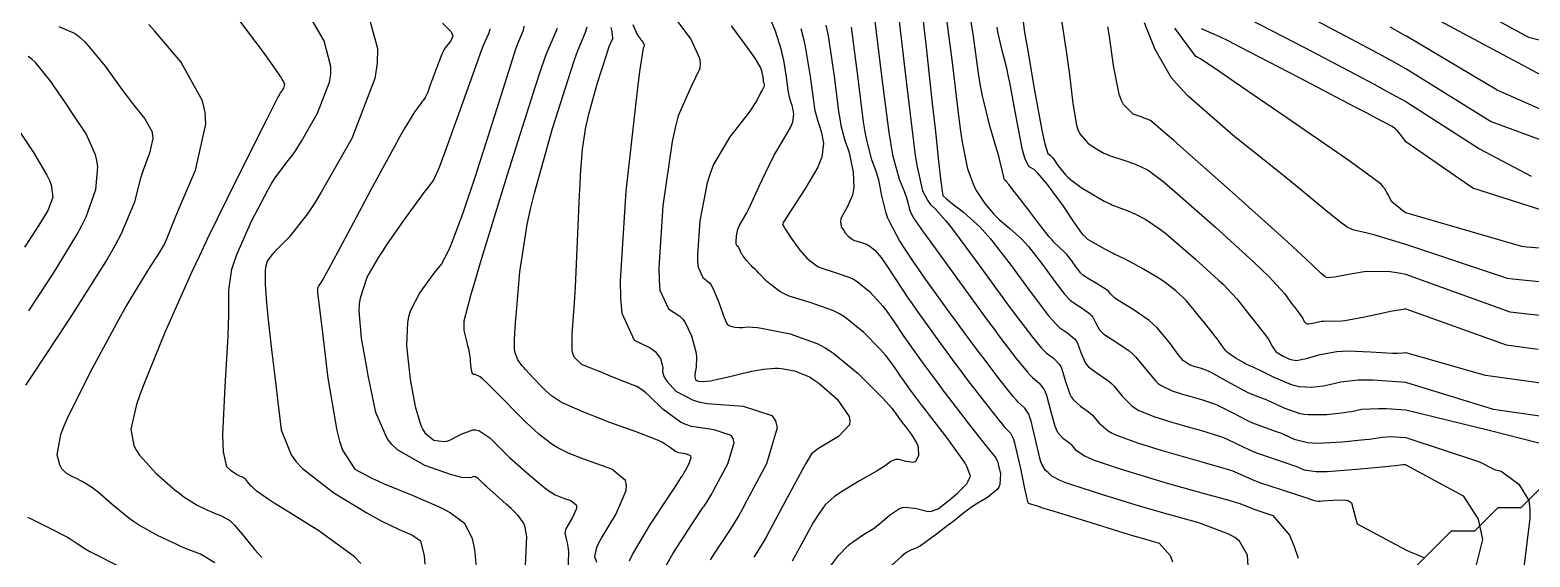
# Model space of a CAD drawing. Header units: metres. Extents: x 837117 to 838477, y 1189012 to 1191015.
# Drawn here: x 837940.9 to 838005.3, y 1189057.4 to 1189080 of the extents above; entities that cross this region are included whole.
import ezdxf

# ---------------------------------------------------------------- set-up
doc = ezdxf.new("R2010")
doc.units = ezdxf.units.M
doc.header["$LTSCALE"] = 0.3
doc.layers.add('COTAS 10', color=1, linetype='Continuous')
doc.layers.add('COTAS INT', color=252, linetype='Continuous')
doc.layers.add('DRENAJE', color=5, linetype='Continuous', lineweight=25)

msp = doc.modelspace()

# ---------------------------------------------------------------- linework, layer by layer
at = {"layer": 'COTAS 10'}
for points, elevation in [([(838000, 1189082.543), (838005.271, 1189079.661), (838009.726, 1189078.537)], 1760), ([(837955.283, 1189081.278), (837955.854, 1189079.178), (837955.835, 1189078.543), (837955.739, 1189077.884), (837954.755, 1189075.313), (837953.438, 1189073.006), (837953.132, 1189072.515), (837952.852, 1189072.087), (837952.055, 1189071.071), (837951.529, 1189070.549), (837951.419, 1189070.433), (837951.326, 1189070.328), (837951.122, 1189070.049), (837951.047, 1189069.773), (837951.035, 1189069.67), (837951.027, 1189069.556), (837951.03, 1189069.05), (837951.09, 1189068.268), (837951.118, 1189067.98), (837951.151, 1189067.662), (837951.308, 1189066.255), (837951.485, 1189064.75), (837951.531, 1189064.369), (837951.574, 1189064.003), (837951.718, 1189062.813), (837952.145, 1189061.737), (837952.367, 1189061.444), (837952.635, 1189061.152), (837953.976, 1189060.116), (837955.401, 1189059.251), (837955.721, 1189059.068), (837956.009, 1189058.908), (837956.779, 1189058.535), (837957.261, 1189058.33), (837957.367, 1189058.276), (837957.462, 1189058.223), (837957.704, 1189058.044), (837957.854, 1189057.4), (837957.89, 1189057.055)], 1700), ([(837975.297, 1189056.97), (837975.651, 1189057.414), (837976.053, 1189057.829), (837976.168, 1189057.93), (837976.286, 1189058.025), (837976.726, 1189058.317), (837977.173, 1189058.599), (837977.294, 1189058.687), (837977.413, 1189058.78), (837977.837, 1189059.153), (837978.269, 1189059.44), (837978.394, 1189059.479), (837978.521, 1189059.501), (837978.999, 1189059.432), (837979.442, 1189059.32), (837979.547, 1189059.314), (837979.644, 1189059.319), (837979.931, 1189059.427), (837980.201, 1189059.638), (837980.287, 1189059.708), (837980.378, 1189059.783), (837980.751, 1189060.096), (837981.084, 1189060.418), (837981.15, 1189060.499), (837981.205, 1189060.576), (837981.311, 1189060.825), (837981.175, 1189061.216), (837981.077, 1189061.382), (837980.954, 1189061.574), (837980.292, 1189062.477), (837979.549, 1189063.438), (837979.374, 1189063.667), (837979.212, 1189063.879), (837978.742, 1189064.511), (837978.395, 1189064.996), (837978.311, 1189065.116), (837978.232, 1189065.23), (837977.994, 1189065.591), (837977.677, 1189066.001), (837977.549, 1189066.147), (837977.403, 1189066.305), (837976.731, 1189066.992), (837975.9, 1189067.661), (837975.654, 1189067.808), (837975.402, 1189067.939), (837974.433, 1189068.273), (837973.53, 1189068.548), (837973.319, 1189068.642), (837973.126, 1189068.743), (837972.569, 1189069.171), (837972.207, 1189069.555), (837972.136, 1189069.629), (837972.078, 1189069.688), (837971.974, 1189069.784), (837971.922, 1189069.83), (837971.896, 1189069.858), (837971.864, 1189069.892), (837971.71, 1189070.069), (837971.551, 1189070.269), (837971.518, 1189070.318), (837971.488, 1189070.364), (837971.418, 1189070.507), (837971.374, 1189070.612), (837971.361, 1189070.634), (837971.347, 1189070.652), (837971.296, 1189070.694), (837971.26, 1189070.774), (837971.256, 1189070.817), (837971.254, 1189070.869), (837971.272, 1189071.131), (837971.329, 1189071.427), (837971.352, 1189071.5), (837971.379, 1189071.568), (837971.506, 1189071.783), (837971.709, 1189072.125), (837971.785, 1189072.274), (837971.869, 1189072.447), (837972.243, 1189073.269), (837972.664, 1189074.169), (837972.778, 1189074.391), (837972.89, 1189074.602), (837973.287, 1189075.266), (837973.592, 1189075.793), (837973.647, 1189075.917), (837973.689, 1189076.031), (837973.731, 1189076.365), (837973.684, 1189076.612), (837973.67, 1189076.671), (837973.655, 1189076.726), (837973.595, 1189076.893), (837973.528, 1189077.142), (837973.509, 1189077.249), (837973.489, 1189077.373), (837973.416, 1189077.957), (837973.296, 1189078.679), (837973.248, 1189078.89), (837973.193, 1189079.106), (837972.937, 1189079.925), (837972.593, 1189080.748)], 1720), ([(837978.199, 1189080.834), (837978.518, 1189078.023), (837978.86, 1189075.173), (837978.943, 1189074.591), (837979.021, 1189074.098), (837979.259, 1189073.065), (837979.467, 1189072.672), (837979.526, 1189072.582), (837979.585, 1189072.501), (837979.804, 1189072.279), (837980.239, 1189071.793), (837980.435, 1189071.546), (837980.663, 1189071.25), (837981.758, 1189069.775), (837982.892, 1189068.226), (837983.145, 1189067.883), (837983.371, 1189067.578), (837983.968, 1189066.789), (837984.365, 1189066.319), (837984.465, 1189066.216), (837984.56, 1189066.123), (837984.871, 1189065.887), (837985.125, 1189065.635), (837985.184, 1189065.534), (837985.239, 1189065.419), (837985.398, 1189064.89), (837985.575, 1189064.35), (837985.641, 1189064.229), (837985.714, 1189064.121), (837986.038, 1189063.83), (837986.384, 1189063.591), (837986.47, 1189063.516), (837986.553, 1189063.436), (837986.82, 1189063.114), (837987.221, 1189062.768), (837987.389, 1189062.674), (837987.581, 1189062.581), (837988.478, 1189062.249), (837989.545, 1189061.927), (837989.843, 1189061.839), (837990.144, 1189061.752), (837991.24, 1189061.446), (837992.182, 1189061.173), (837992.385, 1189061.108), (837992.562, 1189061.047), (837992.993, 1189060.865), (837993.407, 1189060.677), (837993.575, 1189060.613), (837993.765, 1189060.544), (837994.644, 1189060.25), (837995.486, 1189059.979), (837995.653, 1189059.924), (837995.793, 1189059.877), (837996.059, 1189059.78), (837996.235, 1189059.758), (837996.318, 1189059.759), (837996.415, 1189059.762), (837996.886, 1189059.798), (837997.351, 1189059.812), (837997.443, 1189059.802), (837997.521, 1189059.787), (837997.67, 1189059.679), (837997.786, 1189059.255), (837997.842, 1189059.04), (837997.909, 1189058.783), (838000, 1189057.663), (838000.182, 1189057.585), (838000.335, 1189057.52), (838000.468, 1189057.464), (838000.778, 1189057.335)], 1730), ([(837983.53, 1189080.658), (837983.637, 1189079.875), (837983.69, 1189079.543), (837983.753, 1189079.162), (837984.063, 1189077.369), (837984.38, 1189075.666), (837984.446, 1189075.341), (837984.504, 1189075.081), (837984.637, 1189074.669), (837984.75, 1189074.591), (837984.795, 1189074.541), (837984.845, 1189074.478), (837985.077, 1189074.146), (837985.393, 1189073.753), (837985.497, 1189073.65), (837985.607, 1189073.551), (837986.067, 1189073.218), (837986.526, 1189072.937), (837986.636, 1189072.871), (837986.74, 1189072.81), (837987.053, 1189072.63), (837987.33, 1189072.492), (837987.409, 1189072.457), (837987.491, 1189072.424), (837987.796, 1189072.314), (837988.147, 1189072.179), (837988.257, 1189072.13), (837988.372, 1189072.075), (837988.837, 1189071.832), (837989.469, 1189071.404), (837989.691, 1189071.233), (837989.934, 1189071.038), (837990.977, 1189070.141), (837991.965, 1189069.241), (837992.171, 1189069.044), (837992.349, 1189068.87), (837992.752, 1189068.429), (837993.013, 1189068.085), (837993.101, 1189067.973), (837993.198, 1189067.852), (837993.605, 1189067.353), (837993.982, 1189066.874), (837994.059, 1189066.766), (837994.125, 1189066.67), (837994.262, 1189066.41), (837994.371, 1189066.227), (837994.419, 1189066.179), (837994.474, 1189066.132), (837994.735, 1189065.971), (837995.013, 1189065.85), (837995.079, 1189065.828), (837995.14, 1189065.811), (837995.321, 1189065.792), (837995.566, 1189065.84), (837995.667, 1189065.865), (837995.784, 1189065.894), (837996.326, 1189066.045), (837997.045, 1189066.174), (837997.273, 1189066.191), (837997.513, 1189066.199), (837998.486, 1189066.16), (837999.433, 1189066.108), (837999.658, 1189066.108), (837999.866, 1189066.114), (838000, 1189066.13), (838003.344, 1189065.17), (838003.423, 1189065.152), (838006.007, 1189064.795)], 1740), ([(837966.67, 1189057.187), (837966.806, 1189057.464), (837967.582, 1189058.759), (837968.389, 1189059.995), (837968.674, 1189060.431), (837968.895, 1189060.768), (837968.927, 1189060.816), (837968.936, 1189060.83), (837968.946, 1189060.843), (837968.98, 1189060.892), (837969.041, 1189060.995), (837969.067, 1189061.042), (837969.097, 1189061.098), (837969.24, 1189061.367), (837969.317, 1189061.627), (837969.306, 1189061.677), (837969.281, 1189061.718), (837969.073, 1189061.784), (837968.792, 1189061.826), (837968.722, 1189061.851), (837968.654, 1189061.882), (837968.436, 1189062.043), (837968.09, 1189062.269), (837967.942, 1189062.34), (837967.771, 1189062.416), (837966.964, 1189062.722), (837966.033, 1189063.055), (837965.783, 1189063.148), (837965.537, 1189063.241), (837964.676, 1189063.58), (837963.959, 1189063.893), (837963.803, 1189063.969), (837963.665, 1189064.042), (837963.32, 1189064.266), (837963.065, 1189064.503), (837962.983, 1189064.583), (837962.897, 1189064.669), (837962.546, 1189065.03), (837962.212, 1189065.395), (837962.137, 1189065.483), (837962.069, 1189065.565), (837961.883, 1189065.816), (837961.777, 1189066.08), (837961.758, 1189066.171), (837961.744, 1189066.27), (837961.732, 1189066.691), (837961.78, 1189067.423), (837961.803, 1189067.718), (837961.831, 1189068.052), (837961.969, 1189069.591), (837962.286, 1189071.628), (837962.426, 1189072.277), (837962.589, 1189072.962), (837963.37, 1189075.74), (837964.15, 1189078.202), (837964.313, 1189078.688), (837964.454, 1189079.088), (837964.77, 1189079.828), (837964.859, 1189080.099)], 1710), ([(838006.559, 1189072.012), (838002.878, 1189073.177), (838000, 1189075.175), (837999.973, 1189075.212), (837999.884, 1189075.331), (837999.808, 1189075.431), (837999.644, 1189075.638), (837999.561, 1189075.719), (837999.536, 1189075.74), (837999.511, 1189075.76), (837999.411, 1189075.825), (837998.729, 1189076.187), (837998.336, 1189076.394), (837997.855, 1189076.647), (837995.383, 1189077.945), (837992.891, 1189079.237), (837992.399, 1189079.486), (837991.991, 1189079.688), (837991.233, 1189080.024)], 1750), ([(837940.881, 1189067.923), (837941.949, 1189069.538), (837942.953, 1189071.177), (837943.164, 1189071.577), (837943.347, 1189071.954), (837943.766, 1189073.119), (837943.843, 1189074.102), (837943.809, 1189074.363), (837943.752, 1189074.62), (837943.346, 1189075.51), (837942.766, 1189076.387), (837942.599, 1189076.635), (837942.428, 1189076.885), (837941.788, 1189077.811), (837941.171, 1189078.57), (837941.015, 1189078.716), (837940.866, 1189078.833)], 1690)]:
    msp.add_lwpolyline(points, dxfattribs=dict(at, elevation=elevation))
at = {"layer": 'COTAS INT'}
for points, elevation in [([(837979.154, 1189081.462), (837979.411, 1189079.232), (837979.674, 1189076.809), (837979.789, 1189075.748), (837979.943, 1189074.336), (837980.044, 1189073.451), (837980.066, 1189073.277), (837980.085, 1189073.133), (837980.131, 1189072.871), (837980.282, 1189072.724), (837980.368, 1189072.654), (837980.473, 1189072.57), (837981.009, 1189072.16), (837981.725, 1189071.507), (837981.942, 1189071.271), (837982.169, 1189071.011), (837983.058, 1189069.871), (837983.879, 1189068.75), (837984.062, 1189068.502), (837984.226, 1189068.281), (837984.657, 1189067.71), (837984.971, 1189067.355), (837985.061, 1189067.27), (837985.151, 1189067.192), (837985.488, 1189066.957), (837985.782, 1189066.712), (837985.846, 1189066.627), (837985.903, 1189066.534), (837986.045, 1189066.137), (837986.216, 1189065.724), (837986.291, 1189065.621), (837986.378, 1189065.523), (837986.792, 1189065.211), (837987.251, 1189064.895), (837987.366, 1189064.795), (837987.476, 1189064.689), (837987.83, 1189064.261), (837988.238, 1189063.842), (837988.382, 1189063.741), (837988.54, 1189063.647), (837989.222, 1189063.364), (837989.999, 1189063.13), (837990.217, 1189063.066), (837990.436, 1189063.003), (837991.235, 1189062.779), (837991.962, 1189062.557), (837992.136, 1189062.495), (837992.297, 1189062.432), (837992.78, 1189062.201), (837993.259, 1189061.964), (837993.419, 1189061.897), (837993.589, 1189061.83), (837994.302, 1189061.582), (837994.985, 1189061.355), (837995.137, 1189061.301), (837995.273, 1189061.251), (837995.632, 1189061.099), (837996.134, 1189061.026), (837996.361, 1189061.025), (837996.627, 1189061.031), (837997.901, 1189061.124), (837999.131, 1189061.242), (837999.368, 1189061.266), (837999.56, 1189061.285), (837999.878, 1189061.319), (837999.932, 1189061.322), (837999.957, 1189061.321), (837999.987, 1189061.319), (838000, 1189061.318), (838002.469, 1189059.976), (838003.111, 1189058.983), (838003.286, 1189058.107), (838003.009, 1189056.965)], 1732), ([(838006.322, 1189062.079), (838003.578, 1189062.78), (838000, 1189063.655), (837999.571, 1189063.687), (837999.17, 1189063.707), (837998.828, 1189063.718), (837998.102, 1189063.682), (837997.672, 1189063.59), (837997.518, 1189063.565), (837997.348, 1189063.541), (837996.611, 1189063.458), (837995.821, 1189063.452), (837995.618, 1189063.477), (837995.423, 1189063.513), (837994.777, 1189063.738), (837994.234, 1189063.998), (837994.104, 1189064.056), (837993.982, 1189064.108), (837993.618, 1189064.245), (837993.237, 1189064.401), (837993.106, 1189064.465), (837992.964, 1189064.537), (837992.356, 1189064.873), (837991.768, 1189065.2), (837991.638, 1189065.267), (837991.523, 1189065.324), (837991.224, 1189065.447), (837991.02, 1189065.504), (837990.964, 1189065.52), (837990.909, 1189065.536), (837990.71, 1189065.596), (837990.459, 1189065.78), (837990.37, 1189065.875), (837990.272, 1189065.989), (837989.85, 1189066.557), (837989.322, 1189067.195), (837989.158, 1189067.352), (837988.986, 1189067.502), (837988.302, 1189067.973), (837987.708, 1189068.328), (837987.592, 1189068.404), (837987.499, 1189068.471), (837987.338, 1189068.633), (837987.231, 1189068.764), (837987.17, 1189068.812), (837987.097, 1189068.865), (837986.72, 1189069.097), (837986.333, 1189069.328), (837986.253, 1189069.38), (837986.185, 1189069.427), (837986.036, 1189069.553), (837985.934, 1189069.688), (837985.896, 1189069.74), (837985.853, 1189069.798), (837985.66, 1189070.061), (837985.445, 1189070.334), (837985.389, 1189070.397), (837985.333, 1189070.456), (837985.143, 1189070.626), (837984.892, 1189070.872), (837984.799, 1189070.978), (837984.695, 1189071.101), (837984.235, 1189071.683), (837983.753, 1189072.312), (837983.636, 1189072.464), (837983.527, 1189072.607), (837983.191, 1189073.044), (837982.953, 1189073.346), (837982.906, 1189073.403), (837982.866, 1189073.449), (837982.789, 1189073.522), (837982.759, 1189073.578), (837982.749, 1189073.614), (837982.738, 1189073.659), (837982.691, 1189073.894), (837982.578, 1189074.365), (837982.525, 1189074.558), (837982.462, 1189074.779), (837982.159, 1189075.804), (837981.825, 1189077.147), (837981.743, 1189077.569), (837981.666, 1189078.012), (837981.427, 1189079.791), (837981.152, 1189081.457)], 1736), ([(837949.47, 1189080.973), (837950.579, 1189079.506), (837950.812, 1189079.195), (837951.012, 1189078.925), (837951.467, 1189078.29), (837951.673, 1189077.98), (837951.716, 1189077.914), (837951.753, 1189077.857), (837951.836, 1189077.721), (837951.86, 1189077.636), (837951.859, 1189077.61), (837951.855, 1189077.583), (837951.815, 1189077.478), (837951.761, 1189077.384), (837951.749, 1189077.364), (837951.737, 1189077.346), (837951.705, 1189077.305), (837951.67, 1189077.257), (837951.657, 1189077.235), (837951.642, 1189077.209), (837951.579, 1189077.087), (837951.263, 1189076.461), (837951.091, 1189076.118), (837949.814, 1189073.584), (837948.546, 1189070.993), (837948.208, 1189070.278), (837947.877, 1189069.564), (837946.731, 1189066.993), (837945.833, 1189064.797), (837945.658, 1189064.319), (837945.515, 1189063.898), (837945.262, 1189062.847), (837945.402, 1189062.139), (837945.506, 1189061.933), (837945.638, 1189061.724), (837946.351, 1189060.934), (837947.167, 1189060.23), (837947.364, 1189060.075), (837947.548, 1189059.938), (837948.11, 1189059.586), (837948.562, 1189059.371), (837948.678, 1189059.319), (837948.79, 1189059.271), (837949.157, 1189059.126), (837949.511, 1189058.918), (837949.614, 1189058.829), (837949.72, 1189058.727), (837950.117, 1189058.247), (837950.587, 1189057.67), (837950.738, 1189057.506), (837950.897, 1189057.341)], 1696), ([(837955.138, 1189057.076), (837954.864, 1189057.357), (837953.339, 1189058.475), (837951.744, 1189059.47), (837951.425, 1189059.673), (837951.159, 1189059.844), (837950.641, 1189060.2), (837950.483, 1189060.348), (837950.444, 1189060.388), (837950.407, 1189060.427), (837950.294, 1189060.567), (837950.197, 1189060.684), (837950.172, 1189060.709), (837950.147, 1189060.73), (837950.061, 1189060.781), (837949.972, 1189060.816), (837949.945, 1189060.827), (837949.917, 1189060.84), (837949.807, 1189060.892), (837949.671, 1189060.977), (837949.626, 1189061.011), (837949.578, 1189061.048), (837949.381, 1189061.219), (837949.238, 1189061.869), (837949.225, 1189062.21), (837949.223, 1189062.619), (837949.313, 1189064.677), (837949.438, 1189066.837), (837949.459, 1189067.312), (837949.473, 1189067.733), (837949.477, 1189068.808), (837949.603, 1189069.703), (837949.696, 1189070.01), (837949.814, 1189070.343), (837950.446, 1189071.762), (837951.15, 1189073.1), (837951.312, 1189073.382), (837951.461, 1189073.626), (837951.88, 1189074.188), (837952.295, 1189074.717), (837952.44, 1189074.939), (837952.599, 1189075.195), (837953.285, 1189076.396), (837953.797, 1189077.734), (837953.847, 1189078.076), (837953.857, 1189078.407), (837953.56, 1189079.5), (837952.919, 1189080.602)], 1698), ([(837980.186, 1189081.157), (837980.508, 1189078.693), (837980.808, 1189076.165), (837980.884, 1189075.623), (837980.956, 1189075.15), (837981.187, 1189074.011), (837981.428, 1189073.362), (837981.505, 1189073.197), (837981.587, 1189073.038), (837981.922, 1189072.519), (837982.309, 1189072.064), (837982.425, 1189071.947), (837982.543, 1189071.832), (837983.001, 1189071.449), (837983.501, 1189071.003), (837983.647, 1189070.848), (837983.796, 1189070.681), (837984.359, 1189069.966), (837984.866, 1189069.274), (837984.979, 1189069.121), (837985.08, 1189068.985), (837985.347, 1189068.632), (837985.578, 1189068.391), (837985.657, 1189068.325), (837985.742, 1189068.26), (837986.104, 1189068.027), (837986.439, 1189067.789), (837986.508, 1189067.72), (837986.567, 1189067.649), (837986.692, 1189067.385), (837986.857, 1189067.097), (837986.942, 1189067.012), (837987.043, 1189066.925), (837987.547, 1189066.592), (837988.119, 1189066.198), (837988.262, 1189066.073), (837988.399, 1189065.942), (837988.84, 1189065.409), (837989.255, 1189064.915), (837989.376, 1189064.808), (837989.499, 1189064.714), (837989.966, 1189064.48), (837990.454, 1189064.333), (837990.728, 1189064.253), (837991.229, 1189064.113), (837991.742, 1189063.941), (837991.887, 1189063.881), (837992.033, 1189063.816), (837992.568, 1189063.537), (837993.112, 1189063.251), (837993.262, 1189063.181), (837993.413, 1189063.116), (837993.96, 1189062.914), (837994.483, 1189062.732), (837994.62, 1189062.679), (837994.753, 1189062.624), (837995.204, 1189062.419), (837995.779, 1189062.269), (837995.99, 1189062.251), (837996.224, 1189062.242), (837997.256, 1189062.291), (837998.24, 1189062.392), (837998.443, 1189062.415), (837998.616, 1189062.437), (837998.99, 1189062.5), (837999.38, 1189062.52), (837999.563, 1189062.514), (837999.779, 1189062.503), (838000, 1189062.486), (838003.17, 1189061.437), (838003.803, 1189061.116), (838004.098, 1189061.046), (838004.845, 1189060.486), (838005.28, 1189059.778), (838005.321, 1189059.425), (838005.327, 1189059.004), (838005.061, 1189056.917)], 1734), ([(837985.185, 1189080.58), (837985.449, 1189078.872), (837985.508, 1189078.452), (837985.561, 1189078.056), (837985.699, 1189076.817), (837985.861, 1189075.892), (837985.927, 1189075.693), (837986.004, 1189075.519), (837986.36, 1189075.097), (837986.718, 1189074.877), (837986.796, 1189074.83), (837986.864, 1189074.788), (837987.034, 1189074.689), (837987.226, 1189074.608), (837987.309, 1189074.577), (837987.404, 1189074.544), (837987.856, 1189074.394), (837988.347, 1189074.223), (837988.468, 1189074.176), (837988.581, 1189074.128), (837988.936, 1189073.956), (837989.57, 1189073.477), (837989.859, 1189073.235), (837990.198, 1189072.946), (837991.832, 1189071.511), (837993.476, 1189070.013), (837993.82, 1189069.685), (837994.116, 1189069.395), (837994.786, 1189068.661), (837995.098, 1189068.236), (837995.169, 1189068.142), (837995.234, 1189068.057), (837995.411, 1189067.831), (837995.526, 1189067.677), (837995.551, 1189067.636), (837995.574, 1189067.596), (837995.633, 1189067.462), (837995.725, 1189067.375), (837995.768, 1189067.366), (837995.819, 1189067.363), (837996.067, 1189067.407), (837996.367, 1189067.471), (837996.451, 1189067.48), (837996.535, 1189067.487), (837996.842, 1189067.482), (837997.243, 1189067.494), (837997.386, 1189067.511), (837997.544, 1189067.534), (837998.23, 1189067.667), (837998.967, 1189067.824), (837999.158, 1189067.863), (837999.342, 1189067.899), (837999.957, 1189068.012), (838000, 1189068.011), (838004.302, 1189066.458), (838005.676, 1189066.279)], 1742), ([(838006.264, 1189077.792), (838000, 1189081.129)], 1758), ([(837942.179, 1189080.115), (837942.881, 1189079.815), (837943.092, 1189079.648), (837943.311, 1189079.446), (837944.163, 1189078.416), (837944.972, 1189077.3), (837945.164, 1189077.044), (837945.342, 1189076.811), (837945.87, 1189076.159), (837946.166, 1189075.627), (837946.198, 1189075.469), (837946.208, 1189075.307), (837946.067, 1189074.681), (837945.795, 1189073.961), (837945.724, 1189073.739), (837945.654, 1189073.507), (837945.418, 1189072.587), (837944.856, 1189071.224), (837944.582, 1189070.712), (837944.256, 1189070.142), (837942.649, 1189067.6), (837941.056, 1189065.202), (837940.739, 1189064.724)], 1692), ([(837948.876, 1189057.105), (837948.254, 1189057.472), (837947.607, 1189057.726), (837947.412, 1189057.811), (837947.208, 1189057.901), (837946.413, 1189058.28), (837945.601, 1189058.738), (837945.388, 1189058.879), (837945.179, 1189059.026), (837944.468, 1189059.605), (837943.857, 1189060.134), (837943.712, 1189060.248), (837943.577, 1189060.349), (837943.18, 1189060.598), (837942.875, 1189060.75), (837942.799, 1189060.789), (837942.726, 1189060.826), (837942.496, 1189060.952), (837942.309, 1189061.145), (837942.264, 1189061.224), (837942.223, 1189061.315), (837942.098, 1189061.738), (837942.264, 1189062.608), (837942.406, 1189062.981), (837942.59, 1189063.41), (837943.6, 1189065.437), (837944.75, 1189067.546), (837945.022, 1189068.027), (837945.274, 1189068.464), (837946.014, 1189069.669), (837946.511, 1189070.441), (837946.61, 1189070.604), (837946.691, 1189070.746), (837946.845, 1189071.075), (837947.054, 1189071.63), (837947.17, 1189071.914), (837947.312, 1189072.254), (837948.038, 1189073.952), (837948.485, 1189075.923), (837948.451, 1189076.435), (837948.35, 1189076.933), (837947.417, 1189078.61), (837946.276, 1189079.929), (837946.043, 1189080.202)], 1694), ([(837958.652, 1189080.266), (837959.015, 1189079.884), (837959.064, 1189079.797), (837959.092, 1189079.719), (837959.008, 1189079.505), (837958.767, 1189079.21), (837958.696, 1189079.081), (837958.622, 1189078.932), (837958.339, 1189078.22), (837958.092, 1189077.529), (837958.041, 1189077.392), (837957.997, 1189077.28), (837957.904, 1189077.071), (837957.809, 1189076.948), (837957.765, 1189076.889), (837957.714, 1189076.819), (837957.464, 1189076.476), (837956.991, 1189075.707), (837956.799, 1189075.369), (837956.581, 1189074.977), (837955.571, 1189073.106), (837954.571, 1189071.226), (837954.359, 1189070.828), (837954.174, 1189070.482), (837953.741, 1189069.676), (837953.526, 1189069.293), (837953.479, 1189069.215), (837953.438, 1189069.149), (837953.338, 1189069.009), (837953.29, 1189068.924), (837953.283, 1189068.892), (837953.279, 1189068.856), (837953.284, 1189068.694), (837953.365, 1189068.018), (837953.409, 1189067.658), (837953.462, 1189067.222), (837953.73, 1189065.023), (837954.106, 1189062.79), (837954.228, 1189062.333), (837954.357, 1189061.945), (837954.885, 1189061.128), (837955.612, 1189060.737), (837955.867, 1189060.618), (837956.145, 1189060.494), (837957.341, 1189060.008), (837958.502, 1189059.512), (837958.758, 1189059.382), (837958.985, 1189059.256), (837959.57, 1189058.825), (837959.901, 1189058.2), (837959.968, 1189057.95), (837960.025, 1189057.667), (837960.143, 1189056.37)], 1702), ([(837962.213, 1189057.006), (837962.262, 1189058.22), (837962.197, 1189058.626), (837962.162, 1189058.727), (837962.118, 1189058.824), (837961.897, 1189059.133), (837961.587, 1189059.437), (837961.488, 1189059.53), (837961.383, 1189059.627), (837960.954, 1189060.01), (837960.552, 1189060.365), (837960.465, 1189060.444), (837960.387, 1189060.516), (837960.192, 1189060.705), (837960.06, 1189060.794), (837960.023, 1189060.803), (837959.985, 1189060.804), (837959.844, 1189060.749), (837959.456, 1189060.77), (837959.263, 1189060.819), (837959.032, 1189060.887), (837957.888, 1189061.289), (837956.721, 1189061.955), (837956.476, 1189062.19), (837956.264, 1189062.446), (837955.78, 1189063.551), (837955.526, 1189064.801), (837955.458, 1189065.147), (837955.392, 1189065.494), (837955.165, 1189066.751), (837955.07, 1189067.917), (837955.088, 1189068.207), (837955.125, 1189068.482), (837955.417, 1189069.358), (837955.916, 1189070.215), (837956.083, 1189070.478), (837956.263, 1189070.752), (837957.021, 1189071.838), (837957.721, 1189072.798), (837957.865, 1189072.995), (837957.988, 1189073.16), (837958.253, 1189073.506), (837958.515, 1189074.09), (837958.637, 1189074.405), (837958.78, 1189074.787), (837959.473, 1189076.723), (837960.157, 1189078.642), (837960.294, 1189079.012), (837960.409, 1189079.314), (837960.635, 1189079.823), (837960.685, 1189079.952), (837960.688, 1189080.013)], 1704), ([(837962.137, 1189080.136), (837962.104, 1189079.949), (837961.874, 1189079.4), (837961.77, 1189079.099), (837961.648, 1189078.733), (837961.06, 1189076.875), (837960.395, 1189074.756), (837960.225, 1189074.227), (837960.06, 1189073.722), (837959.513, 1189072.107), (837959.063, 1189070.891), (837958.96, 1189070.638), (837958.865, 1189070.421), (837958.601, 1189069.941), (837958.334, 1189069.603), (837958.238, 1189069.476), (837958.132, 1189069.335), (837957.668, 1189068.703), (837957.261, 1189067.91), (837957.19, 1189067.668), (837957.138, 1189067.415), (837957.103, 1189066.418), (837957.211, 1189065.373), (837957.249, 1189065.089), (837957.291, 1189064.809), (837957.473, 1189063.817), (837957.721, 1189063.002), (837957.804, 1189062.833), (837957.894, 1189062.689), (837958.273, 1189062.37), (837958.71, 1189062.312), (837958.836, 1189062.331), (837958.965, 1189062.366), (837959.453, 1189062.621), (837959.946, 1189062.814), (837960.079, 1189062.81), (837960.21, 1189062.78), (837960.672, 1189062.467), (837961.187, 1189061.952), (837961.353, 1189061.795), (837961.527, 1189061.632), (837962.24, 1189060.993), (837962.902, 1189060.432), (837963.045, 1189060.319), (837963.17, 1189060.223), (837963.477, 1189060.027), (837963.699, 1189059.941), (837963.771, 1189059.914), (837963.847, 1189059.886), (837964.161, 1189059.775), (837964.381, 1189059.591), (837964.397, 1189059.517), (837964.395, 1189059.433), (837964.226, 1189059.049), (837963.996, 1189058.672), (837963.955, 1189058.593), (837963.923, 1189058.525), (837963.891, 1189058.373), (837963.922, 1189058.279), (837963.931, 1189058.248), (837963.94, 1189058.215), (837963.973, 1189058.079), (837964.006, 1189057.911), (837964.015, 1189057.858), (837964.024, 1189057.802), (837964.057, 1189057.578), (837964.026, 1189056.559)], 1706), ([(837965.27, 1189057.118), (837965.186, 1189057.369), (837965.273, 1189057.778), (837965.358, 1189057.959), (837965.468, 1189058.17), (837966.085, 1189059.181), (837966.537, 1189060.212), (837966.544, 1189060.436), (837966.499, 1189060.634), (837965.912, 1189061.127), (837965.069, 1189061.426), (837964.864, 1189061.501), (837964.671, 1189061.572), (837964.077, 1189061.804), (837963.565, 1189062.058), (837963.424, 1189062.144), (837963.283, 1189062.237), (837962.78, 1189062.63), (837962.226, 1189063.141), (837962.054, 1189063.309), (837961.873, 1189063.488), (837961.152, 1189064.23), (837960.511, 1189064.873), (837960.38, 1189064.99), (837960.27, 1189065.08), (837960.042, 1189065.186), (837959.96, 1189065.189), (837959.942, 1189065.215), (837959.925, 1189065.252), (837959.883, 1189065.476), (837959.855, 1189065.741), (837959.848, 1189065.803), (837959.842, 1189065.861), (837959.821, 1189066.032), (837959.787, 1189066.216), (837959.772, 1189066.282), (837959.754, 1189066.354), (837959.671, 1189066.671), (837959.595, 1189067.017), (837959.583, 1189067.107), (837959.575, 1189067.195), (837959.577, 1189067.493), (837959.877, 1189068.628), (837960.058, 1189069.243), (837960.28, 1189069.99), (837961.434, 1189073.772), (837962.632, 1189077.554), (837962.883, 1189078.3), (837963.099, 1189078.916), (837963.585, 1189080.052)], 1708), ([(837967.948, 1189056.457), (837968.547, 1189057.525), (837969.205, 1189058.53), (837969.339, 1189058.736), (837969.454, 1189058.911), (837969.697, 1189059.282), (837969.809, 1189059.449), (837969.841, 1189059.495), (837969.873, 1189059.542), (837969.991, 1189059.711), (837970.202, 1189060.067), (837970.293, 1189060.232), (837970.398, 1189060.425), (837970.894, 1189061.359), (837971.162, 1189062.262), (837971.123, 1189062.436), (837971.036, 1189062.576), (837970.314, 1189062.806), (837969.342, 1189062.952), (837969.097, 1189063.039), (837968.863, 1189063.147), (837968.106, 1189063.706), (837967.518, 1189064.275), (837967.389, 1189064.39), (837967.276, 1189064.485), (837966.993, 1189064.672), (837966.723, 1189064.773), (837966.618, 1189064.814), (837966.5, 1189064.861), (837965.964, 1189065.077), (837965.381, 1189065.313), (837965.234, 1189065.372), (837965.092, 1189065.429), (837964.63, 1189065.613), (837964.308, 1189065.917), (837964.255, 1189066.049), (837964.217, 1189066.202), (837964.209, 1189066.93), (837964.301, 1189068.066), (837964.326, 1189068.477), (837964.352, 1189068.93), (837964.442, 1189070.912), (837964.53, 1189072.888), (837964.553, 1189073.337), (837964.576, 1189073.744), (837964.656, 1189074.856), (837964.803, 1189075.801), (837964.868, 1189076.102), (837964.944, 1189076.419), (837965.305, 1189077.708), (837965.667, 1189078.85), (837965.743, 1189079.075), (837965.808, 1189079.261), (837965.955, 1189079.604), (837965.929, 1189079.911), (837965.884, 1189080.074)], 1712), ([(837966.821, 1189080.203), (837966.987, 1189079.808), (837967.044, 1189079.714), (837967.058, 1189079.693), (837967.071, 1189079.672), (837967.113, 1189079.615), (837967.158, 1189079.559), (837967.173, 1189079.54), (837967.189, 1189079.519), (837967.256, 1189079.431), (837967.302, 1189079.333), (837967.304, 1189079.307), (837967.302, 1189079.28), (837967.259, 1189079.188), (837967.102, 1189078.193), (837967.028, 1189077.598), (837966.942, 1189076.864), (837966.521, 1189073.061), (837966.268, 1189069.214), (837966.287, 1189068.454), (837966.345, 1189067.825), (837966.878, 1189066.654), (837967.53, 1189066.346), (837967.663, 1189066.261), (837967.775, 1189066.177), (837968.009, 1189065.878), (837968.083, 1189065.608), (837968.094, 1189065.542), (837968.101, 1189065.481), (837968.094, 1189065.295), (837968.162, 1189065.072), (837968.216, 1189064.988), (837968.286, 1189064.894), (837968.665, 1189064.474), (837969.401, 1189064.081), (837969.694, 1189064.004), (837970.027, 1189063.941), (837971.555, 1189063.828), (837972.791, 1189063.435), (837972.941, 1189063.195), (837973.007, 1189062.897), (837972.548, 1189061.351), (837971.699, 1189059.752), (837971.52, 1189059.422), (837971.364, 1189059.14), (837971.002, 1189058.531), (837970.8, 1189058.241), (837970.746, 1189058.161), (837970.691, 1189058.082), (837970.5, 1189057.796), (837970.234, 1189057.392), (837970.133, 1189057.237)], 1714), ([(837968.74, 1189080.328), (837969.303, 1189079.583), (837969.685, 1189078.764), (837969.705, 1189078.541), (837969.689, 1189078.321), (837969.324, 1189077.541), (837968.768, 1189076.289), (837968.632, 1189075.77), (837968.503, 1189075.178), (837968.104, 1189072.418), (837967.93, 1189069.766), (837967.943, 1189069.241), (837967.983, 1189068.808), (837968.351, 1189068), (837968.832, 1189067.693), (837968.943, 1189067.576), (837969.046, 1189067.444), (837969.337, 1189066.848), (837969.507, 1189066.223), (837969.533, 1189066.072), (837969.55, 1189065.93), (837969.534, 1189065.499), (837969.483, 1189065.192), (837969.478, 1189065.129), (837969.477, 1189065.075), (837969.505, 1189064.959), (837969.589, 1189064.916), (837969.624, 1189064.907), (837969.663, 1189064.9), (837969.843, 1189064.887), (837970.146, 1189064.919), (837970.261, 1189064.94), (837970.391, 1189064.966), (837970.975, 1189065.105), (837971.608, 1189065.259), (837971.768, 1189065.294), (837971.922, 1189065.327), (837972.424, 1189065.422), (837972.908, 1189065.456), (837973.052, 1189065.452), (837973.199, 1189065.441), (837973.763, 1189065.349), (837974.4, 1189065.082), (837974.594, 1189064.96), (837974.795, 1189064.817), (837975.582, 1189064.129), (837976.1, 1189063.381), (837976.131, 1189063.201), (837976.115, 1189063.032), (837975.649, 1189062.52), (837974.996, 1189062.142), (837974.861, 1189062.057), (837974.745, 1189061.98), (837974.491, 1189061.777), (837974.241, 1189061.375), (837974.128, 1189061.173), (837973.995, 1189060.931), (837973.358, 1189059.733), (837972.688, 1189058.483), (837972.535, 1189058.209), (837972.397, 1189057.966), (837972.014, 1189057.35)], 1716), ([(837971.036, 1189080.155), (837971.792, 1189079.125), (837971.942, 1189078.913), (837972.066, 1189078.733), (837972.297, 1189078.35), (837972.349, 1189078.181), (837972.361, 1189078.136), (837972.371, 1189078.093), (837972.395, 1189077.943), (837972.41, 1189077.823), (837972.415, 1189077.798), (837972.418, 1189077.775), (837972.432, 1189077.724), (837972.445, 1189077.69), (837972.451, 1189077.666), (837972.46, 1189077.615), (837972.452, 1189077.546), (837972.443, 1189077.523), (837972.432, 1189077.497), (837972.369, 1189077.388), (837972.287, 1189077.251), (837972.264, 1189077.208), (837972.24, 1189077.162), (837972.153, 1189076.976), (837971.921, 1189076.61), (837971.805, 1189076.45), (837971.668, 1189076.265), (837970.987, 1189075.385), (837970.285, 1189074.196), (837970.135, 1189073.816), (837970.004, 1189073.413), (837969.688, 1189071.775), (837969.592, 1189070.317), (837969.599, 1189070.029), (837969.621, 1189069.791), (837969.823, 1189069.347), (837970.108, 1189069.117), (837970.183, 1189069.014), (837970.255, 1189068.893), (837970.499, 1189068.314), (837970.695, 1189067.746), (837970.738, 1189067.632), (837970.774, 1189067.537), (837970.863, 1189067.351), (837970.947, 1189067.293), (837970.98, 1189067.279), (837971.018, 1189067.266), (837971.194, 1189067.224), (837971.403, 1189067.203), (837971.462, 1189067.202), (837971.522, 1189067.203), (837971.743, 1189067.226), (837972.162, 1189067.202), (837972.346, 1189067.175), (837972.559, 1189067.138), (837973.576, 1189066.928), (837974.759, 1189066.503), (837975.077, 1189066.331), (837975.391, 1189066.135), (837976.491, 1189065.23), (837977.368, 1189064.356), (837977.541, 1189064.18), (837977.685, 1189064.031), (837977.953, 1189063.732), (837978.037, 1189063.604), (837978.065, 1189063.564), (837978.095, 1189063.521), (837978.218, 1189063.349), (837978.385, 1189063.125), (837978.442, 1189063.049), (837978.504, 1189062.968), (837978.768, 1189062.627), (837978.996, 1189062.257), (837979.035, 1189062.157), (837979.064, 1189062.058), (837979.082, 1189061.714), (837978.971, 1189061.469), (837978.918, 1189061.434), (837978.856, 1189061.414), (837978.553, 1189061.457), (837978.23, 1189061.538), (837978.155, 1189061.541), (837978.088, 1189061.536), (837977.897, 1189061.448), (837977.601, 1189061.234), (837977.467, 1189061.15), (837977.31, 1189061.055), (837976.554, 1189060.623), (837975.776, 1189060.159), (837975.606, 1189060.044), (837975.455, 1189059.936), (837975.071, 1189059.595), (837974.769, 1189059.172), (837974.67, 1189059.012), (837974.564, 1189058.833), (837974.124, 1189058.031), (837973.66, 1189057.183)], 1718), ([(837974.036, 1189080.031), (837974.135, 1189079.644), (837974.222, 1189079.266), (837974.436, 1189077.97), (837974.568, 1189076.923), (837974.603, 1189076.701), (837974.637, 1189076.51), (837974.757, 1189076.063), (837974.865, 1189075.763), (837974.892, 1189075.664), (837974.918, 1189075.558), (837975.002, 1189075.116), (837974.926, 1189074.516), (837974.851, 1189074.311), (837974.753, 1189074.089), (837974.206, 1189073.144), (837973.638, 1189072.281), (837973.527, 1189072.111), (837973.436, 1189071.97), (837973.275, 1189071.708), (837973.254, 1189071.649), (837973.251, 1189071.636), (837973.249, 1189071.625), (837973.255, 1189071.596), (837973.314, 1189071.507), (837973.346, 1189071.458), (837973.385, 1189071.397), (837973.583, 1189071.087), (837973.839, 1189070.716), (837973.915, 1189070.617), (837973.993, 1189070.519), (837974.29, 1189070.177), (837974.666, 1189069.882), (837974.794, 1189069.813), (837974.931, 1189069.75), (837975.51, 1189069.569), (837976.126, 1189069.356), (837976.287, 1189069.273), (837976.443, 1189069.18), (837976.971, 1189068.755), (837977.438, 1189068.254), (837977.556, 1189068.114), (837977.669, 1189067.972), (837978.036, 1189067.45), (837978.427, 1189066.856), (837978.556, 1189066.668), (837978.694, 1189066.471), (837979.266, 1189065.672), (837979.947, 1189064.753), (837980.154, 1189064.478), (837980.369, 1189064.196), (837981.211, 1189063.103), (837981.937, 1189062.175), (837982.08, 1189061.996), (837982.197, 1189061.851), (837982.407, 1189061.606), (837982.462, 1189061.487), (837982.482, 1189061.421), (837982.503, 1189061.341), (837982.597, 1189060.931), (837982.576, 1189060.467), (837982.525, 1189060.353), (837982.456, 1189060.246), (837982.043, 1189059.91), (837981.559, 1189059.629), (837981.445, 1189059.556), (837981.339, 1189059.486), (837981.025, 1189059.251), (837980.679, 1189058.97), (837980.552, 1189058.87), (837980.412, 1189058.761), (837979.794, 1189058.291), (837979.208, 1189057.871), (837979.088, 1189057.793), (837978.987, 1189057.733), (837978.773, 1189057.657), (837978.563, 1189057.556), (837978.464, 1189057.479), (837978.348, 1189057.382), (837977.778, 1189056.857)], 1722), ([(837975.103, 1189080.171), (837975.197, 1189079.713), (837975.457, 1189077.983), (837975.647, 1189076.473), (837975.697, 1189076.153), (837975.747, 1189075.877), (837975.92, 1189075.232), (837976.075, 1189074.8), (837976.114, 1189074.657), (837976.152, 1189074.504), (837976.272, 1189073.866), (837976.298, 1189073.207), (837976.276, 1189073.04), (837976.242, 1189072.88), (837976.011, 1189072.361), (837975.78, 1189071.945), (837975.746, 1189071.85), (837975.725, 1189071.765), (837975.754, 1189071.53), (837975.87, 1189071.361), (837975.904, 1189071.316), (837975.938, 1189071.273), (837976.067, 1189071.124), (837976.227, 1189070.998), (837976.281, 1189070.969), (837976.34, 1189070.942), (837976.587, 1189070.865), (837976.85, 1189070.774), (837976.919, 1189070.738), (837976.986, 1189070.699), (837977.211, 1189070.517), (837977.474, 1189070.204), (837977.564, 1189070.081), (837977.662, 1189069.942), (837978.077, 1189069.309), (837978.622, 1189068.482), (837978.802, 1189068.221), (837978.994, 1189067.945), (837979.79, 1189066.834), (837980.647, 1189065.671), (837980.877, 1189065.364), (837981.104, 1189065.062), (837981.9, 1189064.025), (837982.544, 1189063.211), (837982.676, 1189063.051), (837982.788, 1189062.919), (837983.023, 1189062.676), (837983.153, 1189062.406), (837983.198, 1189062.256), (837983.247, 1189062.074), (837983.459, 1189061.147), (837983.651, 1189060.23), (837983.689, 1189060.055), (837983.719, 1189059.913), (837983.773, 1189059.687), (837983.781, 1189059.681), (837983.783, 1189059.68), (837983.785, 1189059.678), (837983.791, 1189059.67), (837984.171, 1189059.548), (837984.408, 1189059.473), (837984.703, 1189059.381), (837986.246, 1189058.902), (837987.898, 1189058.394), (837988.261, 1189058.284), (837988.584, 1189058.188), (837989.41, 1189057.949), (837989.883, 1189057.427), (837989.982, 1189057.152)], 1724), ([(837993.269, 1189056.259), (837993.201, 1189057.433), (837992.86, 1189058.039), (837992.658, 1189058.192), (837992.408, 1189058.339), (837991.115, 1189058.816), (837989.509, 1189059.266), (837989.062, 1189059.395), (837988.614, 1189059.526), (837986.99, 1189060.018), (837985.662, 1189060.448), (837985.402, 1189060.54), (837985.187, 1189060.621), (837984.801, 1189060.818), (837984.707, 1189060.931), (837984.679, 1189060.958), (837984.648, 1189060.985), (837984.528, 1189061.068), (837984.384, 1189061.316), (837984.339, 1189061.446), (837984.293, 1189061.604), (837984.105, 1189062.394), (837983.911, 1189063.189), (837983.86, 1189063.349), (837983.81, 1189063.482), (837983.639, 1189063.746), (837983.379, 1189063.987), (837983.272, 1189064.106), (837983.151, 1189064.247), (837982.589, 1189064.946), (837981.84, 1189065.929), (837981.6, 1189066.249), (837981.346, 1189066.59), (837980.314, 1189067.996), (837979.316, 1189069.384), (837979.085, 1189069.715), (837978.872, 1189070.022), (837978.266, 1189070.934), (837977.858, 1189071.69), (837977.77, 1189071.898), (837977.693, 1189072.105), (837977.507, 1189072.848), (837977.372, 1189073.536), (837977.327, 1189073.708), (837977.28, 1189073.872), (837977.082, 1189074.402), (837976.856, 1189075.244), (837976.791, 1189075.605), (837976.725, 1189076.023), (837976.477, 1189077.996), (837976.198, 1189080.086)], 1726), ([(837977.198, 1189080.46), (837977.498, 1189078.01), (837977.804, 1189075.573), (837977.886, 1189075.057), (837977.966, 1189074.611), (837978.244, 1189073.571), (837978.468, 1189073.049), (837978.514, 1189072.928), (837978.553, 1189072.818), (837978.636, 1189072.507), (837978.698, 1189072.263), (837978.723, 1189072.195), (837978.752, 1189072.126), (837978.886, 1189071.878), (837979.281, 1189071.309), (837979.475, 1189071.038), (837979.705, 1189070.719), (837980.838, 1189069.157), (837982.046, 1189067.509), (837982.323, 1189067.134), (837982.575, 1189066.795), (837983.279, 1189065.868), (837983.758, 1189065.283), (837983.868, 1189065.161), (837983.97, 1189065.055), (837984.255, 1189064.817), (837984.467, 1189064.559), (837984.522, 1189064.442), (837984.575, 1189064.304), (837984.752, 1189063.642), (837984.934, 1189062.977), (837984.99, 1189062.838), (837985.049, 1189062.718), (837985.283, 1189062.449), (837985.516, 1189062.288), (837985.574, 1189062.237), (837985.63, 1189062.183), (837985.81, 1189061.966), (837986.204, 1189061.695), (837986.395, 1189061.607), (837986.622, 1189061.514), (837987.734, 1189061.133), (837989.09, 1189060.723), (837989.47, 1189060.612), (837989.852, 1189060.502), (837991.246, 1189060.112), (837992.402, 1189059.79), (837992.634, 1189059.722), (837992.827, 1189059.663), (837993.205, 1189059.529), (837993.449, 1189059.425), (837993.558, 1189059.385), (837993.684, 1189059.34), (837994.291, 1189059.14), (837995, 1189058.299), (837995.191, 1189057.851), (837995.38, 1189057.308)], 1728), ([(838006.337, 1189063.312), (838003.761, 1189063.687), (838000, 1189064.847), (837998.588, 1189064.939), (837998.252, 1189064.946), (837997.955, 1189064.944), (837997.214, 1189064.863), (837996.728, 1189064.742), (837996.592, 1189064.715), (837996.457, 1189064.69), (837995.966, 1189064.625), (837995.418, 1189064.663), (837995.247, 1189064.703), (837995.067, 1189064.756), (837994.349, 1189065.057), (837993.714, 1189065.372), (837993.587, 1189065.433), (837993.481, 1189065.484), (837993.276, 1189065.577), (837993.15, 1189065.636), (837993.095, 1189065.665), (837993.031, 1189065.7), (837992.724, 1189065.874), (837992.405, 1189066.087), (837992.334, 1189066.146), (837992.269, 1189066.207), (837992.096, 1189066.426), (837991.909, 1189066.709), (837991.835, 1189066.809), (837991.751, 1189066.918), (837991.372, 1189067.391), (837991.003, 1189067.839), (837990.927, 1189067.933), (837990.861, 1189068.014), (837990.717, 1189068.197), (837990.582, 1189068.345), (837990.523, 1189068.404), (837990.453, 1189068.47), (837990.122, 1189068.772), (837989.669, 1189069.129), (837989.524, 1189069.23), (837989.369, 1189069.332), (837988.737, 1189069.708), (837988.163, 1189070.021), (837988.046, 1189070.083), (837987.946, 1189070.135), (837987.736, 1189070.234), (837987.577, 1189070.304), (837987.51, 1189070.337), (837987.433, 1189070.377), (837987.073, 1189070.571), (837986.704, 1189070.776), (837986.621, 1189070.823), (837986.547, 1189070.865), (837986.351, 1189070.981), (837986.164, 1189071.164), (837986.096, 1189071.248), (837986.022, 1189071.347), (837985.693, 1189071.826), (837985.299, 1189072.407), (837985.184, 1189072.57), (837985.066, 1189072.734), (837984.615, 1189073.335), (837984.21, 1189073.823), (837984.121, 1189073.915), (837984.041, 1189073.989), (837983.834, 1189074.102), (837983.659, 1189074.426), (837983.6, 1189074.633), (837983.537, 1189074.891), (837983.268, 1189076.246), (837982.995, 1189077.71), (837982.929, 1189078.035), (837982.867, 1189078.327), (837982.676, 1189079.093), (837982.525, 1189079.698), (837982.489, 1189079.888), (837982.454, 1189080.088)], 1738), ([(838006.032, 1189067.688), (838005.229, 1189067.769), (838004.476, 1189067.864), (838000, 1189069.474), (837999.706, 1189069.533), (837999.331, 1189069.592), (837998.301, 1189069.611), (837997.62, 1189069.492), (837997.464, 1189069.464), (837997.322, 1189069.437), (837996.928, 1189069.358), (837996.658, 1189069.342), (837996.595, 1189069.356), (837996.536, 1189069.377), (837996.364, 1189069.519), (837995.715, 1189070.152), (837995.355, 1189070.483), (837994.917, 1189070.881), (837992.688, 1189072.88), (837990.462, 1189074.855), (837990.026, 1189075.238), (837989.67, 1189075.549), (837989.036, 1189076.081), (837988.848, 1189076.164), (837988.772, 1189076.192), (837988.686, 1189076.223), (837988.29, 1189076.355), (837987.88, 1189076.766), (837987.786, 1189076.972), (837987.7, 1189077.219), (837987.457, 1189078.446), (837987.266, 1189079.784), (837987.212, 1189080.101)], 1744), ([(838006.039, 1189069.133), (838005.291, 1189069.202), (838004.586, 1189069.273), (838004.364, 1189069.301), (838000, 1189070.764), (837999.098, 1189071.037), (837998.683, 1189071.159), (837998.342, 1189071.255), (837997.732, 1189071.396), (837997.48, 1189071.51), (837997.364, 1189071.59), (837997.228, 1189071.689), (837996.571, 1189072.222), (837995.481, 1189073.122), (837995.072, 1189073.453), (837994.617, 1189073.82), (837992.588, 1189075.441), (837990.657, 1189077.134), (837990.264, 1189077.546), (837989.933, 1189077.934), (837989.247, 1189079.131), (837988.783, 1189080.284)], 1746), ([(838007.836, 1189070.457), (838005.193, 1189070.656), (838004.985, 1189070.675), (838000, 1189072.129), (837999.945, 1189072.157), (837999.402, 1189072.598), (837999.225, 1189072.93), (837999.189, 1189072.995), (837999.158, 1189073.05), (837999.095, 1189073.152), (837999.057, 1189073.197), (837999.042, 1189073.216), (837999.026, 1189073.237), (837998.952, 1189073.337), (837998.305, 1189073.828), (837997.928, 1189074.096), (837997.464, 1189074.422), (837995.074, 1189076.077), (837992.677, 1189077.722), (837992.209, 1189078.041), (837991.827, 1189078.301), (837991.152, 1189078.749), (837991.053, 1189078.801), (837991.034, 1189078.811), (837991.018, 1189078.819), (837990.989, 1189078.832), (837990.611, 1189079.338), (837990.375, 1189079.656), (837990.083, 1189080.052)], 1748), ([(837993.262, 1189080.444), (837995.65, 1189079.221), (837998.123, 1189077.915), (837998.667, 1189077.625), (837999.149, 1189077.366), (838000, 1189076.897), (838003.169, 1189074.871), (838005.388, 1189073.703)], 1752), ([(838006.939, 1189074.831), (838003.637, 1189076.039), (838000, 1189078.304), (837999.569, 1189078.545), (837998.997, 1189078.856), (837998.391, 1189079.184), (837995.917, 1189080.496)], 1754), ([(838006.484, 1189076.257), (838003.928, 1189077.383), (838000, 1189079.718), (837999.989, 1189079.724), (837999.327, 1189080.088)], 1756), ([(837940.398, 1189075.744), (837941.092, 1189074.713), (837941.666, 1189073.734), (837941.768, 1189073.515), (837941.845, 1189073.319), (837941.92, 1189072.798), (837941.765, 1189072.368), (837941.698, 1189072.229), (837941.62, 1189072.081), (837941.249, 1189071.476), (837940.706, 1189070.645)], 1688), ([(837940.831, 1189059.069), (837940.959, 1189059.004), (837941.104, 1189058.932), (837941.762, 1189058.609), (837942.41, 1189058.281), (837942.549, 1189058.205), (837942.669, 1189058.136), (837942.956, 1189057.938), (837943.33, 1189057.696), (837943.505, 1189057.598), (837943.711, 1189057.487), (837944.716, 1189056.974)], 1692)]:
    msp.add_lwpolyline(points, dxfattribs=dict(at, elevation=elevation))
at = {"layer": 'DRENAJE'}
msp.add_polyline3d([(838005.945, 1189060.469, 0), (838004.945, 1189059.47, 0), (838003.945, 1189059.47, 0), (838002.946, 1189058.47, 0), (838001.946, 1189058.47, 0), (838000.946, 1189057.47, 0), (837999.947, 1189056.471, 0)], dxfattribs=at)

doc.saveas('drawing.dxf')
